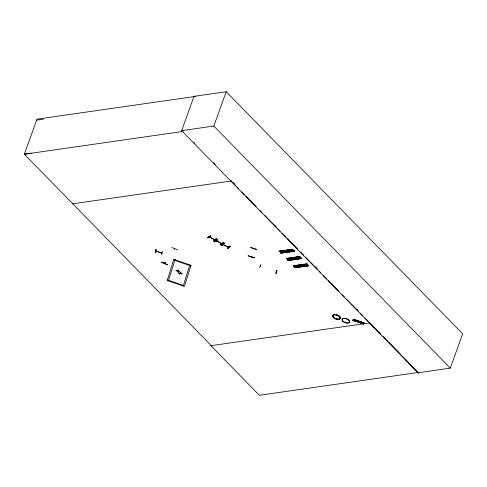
<?xml version="1.0" encoding="UTF-8"?>
<svg xmlns="http://www.w3.org/2000/svg" width="487" height="487" viewBox="0 0 487 487"><rect width="100%" height="100%" fill="white"/><g stroke="black" fill="none" stroke-linecap="round" stroke-linejoin="round"><path stroke-width="0.73" d="M276.056 273.384L276.86 270.261L275.934 273.274M276.902 270.224L275.94 273.317M155.609 252.765L156.041 249.539L155.627 252.85L155.286 252.747L155.779 249.472L156.077 249.6M161.903 253.1L155.877 251.158M161.264 252.93L161.921 252.984M161.757 254.634L162.274 251.17M164.649 263.376L165.038 263.193L164.85 263.467M174.553 248.778L174.34 249.082L174.784 248.918M171.801 247.481L177.652 249.928M352.917 320.391L363.789 324.062L352.917 320.391L353.002 320.075L363.911 323.642L352.947 320.276M353.008 320.069L363.886 323.721M353.148 319.575L364.02 323.228L364.148 322.808L353.276 319.155L353.148 319.575L364.026 323.21M353.209 319.35L364.057 323.094L353.197 319.405M168.593 280.305L175.131 259.327M183.246 286.058L189.784 265.074M259.65 267.704L260.88 264.398M250.714 247.554L256.734 249.588L250.756 247.445M248.157 255.809L254.141 257.94L248.175 255.748M253.77 248.79L253.538 248.577L253.837 248.796M251.067 256.667L251.28 256.162L251.304 256.892L251.493 256.235M254.165 257.867L254.257 257.611M254.251 257.629L250.915 256.485M181.633 130.68L193.996 96.341L226.199 91.714L462.65 333.796L450.286 368.142L418.083 372.762L181.633 130.68L213.836 126.054L450.286 368.142M167.619 264.697L161.739 262.329L161.946 261.89L163.23 262.456M213.836 126.054L226.199 91.714M164.923 262.633L164.831 263.491M165.002 262.627L164.801 263.096M165.221 262.688L165.032 263.26L165.239 262.773M190.947 265.482L190.794 265.908L174.79 260.356M207.766 237.796L210.573 235.538L207.73 237.814L210.853 235.726L210.561 235.55M209.672 236.311L209.489 236.816L209.812 236.353M214.645 239.805L209.544 236.846L209.727 236.347M210.031 237.114L210.183 236.554M213.708 241.102L216.538 238.837L213.409 240.937L216.35 238.405L216.538 238.837M217.817 239.348L214.883 241.893L214.627 241.704M216.526 240.225L216.35 240.724L216.672 240.261M216.654 240.274L216.313 240.852L221.628 243.762M217.044 240.468L216.946 241.053L216.265 240.84M223.18 242.599L220.264 244.851L223.393 242.751L223.223 242.356M224.623 243.08L221.725 245.527M230.028 246.331L227.179 248.559M228.22 246.611L227.94 247.195L228.111 246.726M228.306 246.623L228.111 247.134L228.58 247.414M228.677 246.824L228.482 247.493M230.047 246.038L230.241 246.489L227.417 248.741M418.083 372.762L409.244 363.32M260.326 266.17L260.582 266.389M276.342 271.868L276.026 271.734M208.016 237.887L210.792 235.647M214.852 241.82L217.652 239.561M214.584 241.729L217.433 239.446L217.713 239.634M221.159 243.354L221.725 243.683M220.562 245.016L223.393 242.751M221.439 245.454L224.282 243.177L224.562 243.366M221.676 245.539L224.501 243.287M223.74 244.748L223.198 244.45M227.405 248.693L230.229 246.44M276.312 271.849L276.336 271.709M161.854 252.966L155.919 251.189L156.406 251.316M279.355 251.383L292.681 249.472L279.24 251.122M279.295 251.042L279.587 251.475M280.658 252.595L293.984 250.677M279.465 251.505L292.912 249.563M294.105 250.945L280.731 252.826L294.331 251.03M281.005 252.948L294.215 251.067L294.038 250.598M279.617 251.511L293.028 249.825L292.967 249.478M281.042 252.984L294.452 251.298L294.385 250.951M294.452 251.298L281.078 253.179M299.748 256.564L286.423 258.475M286.77 258.834L300.095 256.917M301.52 258.39L287.914 260.18L301.289 258.299L301.051 258.067L287.847 259.948M287.951 260.216L287.902 259.863M286.825 258.749L286.886 259.096L300.211 257.185L300.15 256.838M288.249 260.222L288.298 260.569L301.636 258.652L301.575 258.305M293.509 265.732L306.834 263.82M293.856 266.085L293.564 265.646M307.285 264.441L293.923 266.316L307.297 264.435L307.236 264.088M306.889 263.735L306.938 264.088L293.545 265.768M308.259 265.287L294.933 267.205M293.698 266.06L307.181 264.173M294.988 267.12L295.28 267.558M308.314 265.208L308.326 265.518M308.606 265.64L295.159 267.588M36.61 120.167L43.483 119.145M31.223 153.198L24.35 154.227L36.969 119.169L195.78 96.359M210.974 345.727L211.346 345.673L24.35 154.227L183.161 131.417M72.386 203.84L231.569 180.975M279.118 251.152L292.419 249.228M279.422 251.45L292.79 249.594M280.5 252.564L293.868 250.708M299.627 256.594L286.265 258.469M287.726 259.979L301.027 258.055M288.073 260.332L301.398 258.42M306.95 264.082L293.576 265.963M294.812 267.235L308.137 265.318M308.374 265.555L294.964 267.241M295.116 267.527L308.441 265.616M295.311 267.594L308.721 265.908L308.661 265.561M380.834 334.228L369.785 322.918L210.938 345.691L259.382 395.286L418.187 372.476M214.688 239.841L209.392 236.895M228.397 247.457L223.198 244.602M167.431 279.903L183.435 285.455M299.955 256.941L299.803 256.479M279.672 251.736L279.641 251.395M281.09 253.21L281.06 252.863M216.478 240.773L221.695 243.634M223.326 244.504L228.525 247.384M161.739 262.316L167.51 264.873M193.68 142.192L194.733 143.269M213.677 162.658L215.254 164.277M233.157 182.607L234.752 184.238M274.577 225.012L275.636 226.096M315.46 266.87L317.055 268.501M356.88 309.275L357.945 310.359M231.191 181.03L235.44 185.377M237.035 187.008L238.63 188.639M241.814 191.902L244.468 194.617M246.063 196.249L256.15 206.579M259.869 210.384L261.988 212.557M264.648 215.278L267.832 218.541M268.891 219.625L276.33 227.24M277.919 228.872L280.043 231.045M282.697 233.76L285.887 237.023M287.476 238.654L297.569 248.985M300.753 252.248L303.407 254.963M305.532 257.136L309.251 260.941M310.31 262.03L317.214 269.098M319.338 271.271L320.933 272.903M323.587 275.624L326.771 278.881M328.366 280.512L338.453 290.842M342.172 294.647L344.297 296.82M346.421 299L350.135 302.804M351.2 303.888L358.103 310.956M360.222 313.135L362.346 315.308M365 318.023L368.19 321.286M384.517 338.002L387.147 340.693M389.253 342.848L400.302 354.165M403.985 357.933L407.138 361.165M369.785 322.918L379.86 333.266M383.044 336.535L385.698 339.262M387.287 340.894L398.963 352.88M400.551 354.518L403.735 357.787M405.324 359.418L418.911 373.371M292.754 249.557L292.62 249.125M295.347 267.789L295.335 267.473M301.228 257.952L301.362 258.384M299.785 256.6L286.526 258.743L286.478 258.396M293.911 266.005L293.971 266.352M280.713 252.51L280.78 252.856M173.804 259.352L167.242 280.5L184.421 286.459L190.983 265.312L173.804 259.352M178.412 270.078L177.725 270.863L175.813 270.449L177.603 271.064L177.025 271.691L177.298 271.965L177.998 271.168L179.88 271.576L178.12 270.967L178.686 270.352L178.412 270.078M180.726 272.446L180.038 273.231L178.126 272.817L179.916 273.432L179.344 274.059L179.612 274.339L180.312 273.536L182.193 273.944L180.433 273.341L181 272.726L180.726 272.446M333.437 317.408A3.963 2.009 19.8 0 0 339.969 318.723A3.963 2.009 19.8 0 0 336.115 314.772A3.963 2.009 19.8 0 0 333.437 317.408A3.969 2.015 19.8 0 0 339.969 318.735A3.957 2.009 19.8 0 0 336.115 314.785A3.969 2.015 19.8 0 0 333.431 317.421A3.945 2.003 19.8 0 0 339.95 318.723A3.969 2.015 19.8 0 0 336.109 314.785A3.957 2.009 19.8 0 0 333.443 317.414A3.957 2.009 19.8 0 0 339.963 318.723A3.945 2.003 19.8 0 0 336.109 314.797A3.945 2.003 19.8 0 0 333.449 317.421M342.769 321.146A3.969 2.015 19.8 0 0 349.313 322.461A3.969 2.015 19.8 0 0 345.453 318.504A3.969 2.015 19.8 0 0 342.769 321.146A3.945 2.003 19.8 0 0 349.295 322.449A3.945 2.003 19.8 0 0 345.453 318.522A3.945 2.003 19.8 0 0 342.787 321.146"/></g></svg>
